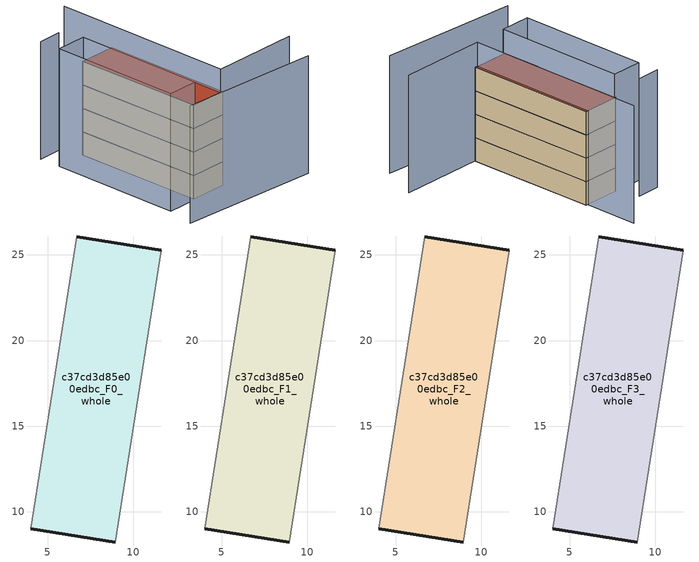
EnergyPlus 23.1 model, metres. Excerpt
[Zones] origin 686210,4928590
c37cd3d85e00edbc_F0_whole
 floor ground (EU_floor_Construction): 8.93,8.24 11.63,25.27 6.7,26.05 4.01,9.02 z0
 wall outside (EU_wall_Construction): 6.7,26.05 11.63,25.27 / 8.93,8.24 4.01,9.02 z0:3
 wall adiabatic (EU_wall_Construction): 11.63,25.27 8.93,8.24 / 4.01,9.02 6.7,26.05 z0:3
c37cd3d85e00edbc_F1_whole
 floor to c37cd3d85e00edbc_F0_whole (EU_floor_Construction): 8.93,8.24 11.63,25.27 6.7,26.05 4,9.02 z3
 wall outside (EU_wall_Construction): 6.7,26.05 11.63,25.27 / 8.93,8.24 4.01,9.02 z3:6
 wall adiabatic (EU_wall_Construction): 11.63,25.27 8.93,8.24 / 4.01,9.02 6.7,26.05 z3:6
c37cd3d85e00edbc_F2_whole
 floor to c37cd3d85e00edbc_F1_whole (EU_floor_Construction): 8.93,8.24 11.63,25.27 6.7,26.05 4,9.02 z6
 wall outside (EU_wall_Construction): 6.7,26.05 11.63,25.27 / 8.93,8.24 4.01,9.02 z6:9
 wall adiabatic (EU_wall_Construction): 11.63,25.27 8.93,8.24 / 4.01,9.02 6.7,26.05 z6:9
c37cd3d85e00edbc_F3_whole
 floor to c37cd3d85e00edbc_F2_whole (EU_floor_Construction): 8.93,8.24 11.63,25.27 6.7,26.05 4,9.02 z9
 wall outside (EU_wall_Construction): 6.7,26.05 11.63,25.27 / 8.93,8.24 4.01,9.02 z9:12
 wall adiabatic (EU_wall_Construction): 11.63,25.27 8.93,8.24 / 4.01,9.02 6.7,26.05 z9:12
 roof outside (EU_roof_Construction): 11.63,25.27 8.93,8.24 4.01,9.02 6.7,26.05 z12
shading: -1.38,5.98 16.93,1.74 / 19.96,6.38 8.51,8.28 / 8.51,8.28 12.5,32.33 / 6.25,29 3.15,29.46 / 0.01,9.53 2.85,26.68 / 2.85,26.68 6.83,26.02 / 6.83,26.02 3.98,8.87 / 3.98,8.87 0.01,9.53 z0:15
[Building]
EU S2 Campaign: North Axis=0; Terrain=City; Solar Distribution=FullExterior
[Site:Location]
Bologna: Latitude=44.5; Longitude=11.25; Time Zone=1; Elevation=37
[SizingPeriod:WeatherFileDays]
AnnualSizingPeriod: Begin Month=1; Begin Day of Month=1; End Month=12; End Day of Month=31; Day of Week for Start Day=Monday; Use Weather File Daylight Saving Period=No; Use Weather File Rain and Snow Indicators=No
[MATERIAL]
EU_InternalMass_Material: Roughness=MediumRough; Thickness=0.1; Conductivity=1; Density=1800; Specific Heat=900; Thermal Absorptance=0.9; Solar Absorptance=0.7; Visible Absorptance=0.7
[MATERIAL:NOMASS] Roughness=MediumRough; Thermal Absorptance=0.9; Solar Absorptance=0.7; Visible Absorptance=0.7
Name | Thermal Resistance
EU_wall_NoMass | 0.937881
EU_roof_NoMass | 0.548572
EU_floor_NoMass | 0.71348
[CONSTRUCTION]
EU_wall_Construction: EU_wall_NoMass
EU_roof_Construction: EU_roof_NoMass
EU_floor_Construction: EU_floor_NoMass
EU_InternalMass_Construction: EU_InternalMass_Material
[ZONE] Type=1; Multiplier=1; Ceiling Height=autocalculate; Volume=257.936; Floor Area=autocalculate; Part of Total Floor Area=Yes
c37cd3d85e00edbc_F0_whole; c37cd3d85e00edbc_F1_whole; c37cd3d85e00edbc_F2_whole; c37cd3d85e00edbc_F3_whole
[INTERNALMASS] Construction=EU_InternalMass_Construction; Surface Area=85.9787
Name | Zone or ZoneList
c37cd3d85e00edbc_F0_whole_EU_InternalMass | c37cd3d85e00edbc_F0_whole
c37cd3d85e00edbc_F1_whole_EU_InternalMass | c37cd3d85e00edbc_F1_whole
c37cd3d85e00edbc_F2_whole_EU_InternalMass | c37cd3d85e00edbc_F2_whole
c37cd3d85e00edbc_F3_whole_EU_InternalMass | c37cd3d85e00edbc_F3_whole
[OTHEREQUIPMENT] Fuel Type=Electricity; Design Level Calculation Method=Watts/Area; Power per Zone Floor Area=1; Fraction Latent=0; Fraction Radiant=0; Fraction Lost=0; Carbon Dioxide Generation Rate=0; EndUse Subcategory=EU_Step8_InternalGains
Name | Zone or ZoneList or Space or SpaceList | Schedule
EU_Step8_InternalGain_c37cd3d85e00edbc_F0_whole_f000 | c37cd3d85e00edbc_F0_whole | EU_Step8_GainSchedule_c37cd3d85e00edbc_F0_whole_f000
EU_Step8_InternalGain_c37cd3d85e00edbc_F1_whole_f000 | c37cd3d85e00edbc_F1_whole | EU_Step8_GainSchedule_c37cd3d85e00edbc_F1_whole_f000
EU_Step8_InternalGain_c37cd3d85e00edbc_F2_whole_f000 | c37cd3d85e00edbc_F2_whole | EU_Step8_GainSchedule_c37cd3d85e00edbc_F2_whole_f000
EU_Step8_InternalGain_c37cd3d85e00edbc_F3_whole_f000 | c37cd3d85e00edbc_F3_whole | EU_Step8_GainSchedule_c37cd3d85e00edbc_F3_whole_f000
[ZONEVENTILATION:DESIGNFLOWRATE] Schedule=EU_AlwaysOn; Design Flow Rate Calculation Method=AirChanges/Hour; Air Changes per Hour=0.687892; Ventilation Type=Natural; Fan Pressure Rise=0; Fan Total Efficiency=1; Constant Term Coefficient=1; Temperature Term Coefficient=0; Velocity Term Coefficient=0; Velocity Squared Term Coefficient=0; Minimum Indoor Temperature=-100; Maximum Indoor Temperature=100; Delta Temperature=-100; Minimum Outdoor Temperature=-100; Maximum Outdoor Temperature=100; Maximum Wind Speed=40
Name | Zone or ZoneList or Space or SpaceList
EU_ConstantAir_c37cd3d85e00edbc_F0_whole | c37cd3d85e00edbc_F0_whole
EU_ConstantAir_c37cd3d85e00edbc_F1_whole | c37cd3d85e00edbc_F1_whole
EU_ConstantAir_c37cd3d85e00edbc_F2_whole | c37cd3d85e00edbc_F2_whole
EU_ConstantAir_c37cd3d85e00edbc_F3_whole | c37cd3d85e00edbc_F3_whole
[HVACTEMPLATE:THERMOSTAT] Constant Heating Setpoint=20; Constant Cooling Setpoint=50
EU_HeatOnly_c37cd3d85e00edbc_F0_whole; EU_HeatOnly_c37cd3d85e00edbc_F1_whole; EU_HeatOnly_c37cd3d85e00edbc_F2_whole; EU_HeatOnly_c37cd3d85e00edbc_F3_whole
[HVACTEMPLATE:ZONE:IDEALLOADSAIRSYSTEM] System Availability Schedule=EU_AlwaysOn; Maximum Heating Supply Air Temperature=50; Minimum Cooling Supply Air Temperature=13; Maximum Heating Supply Air Humidity Ratio=0.0156; Minimum Cooling Supply Air Humidity Ratio=0.0077; Heating Limit=NoLimit; Cooling Limit=NoLimit; Heating Availability Schedule=EU_AlwaysOn; Cooling Availability Schedule=EU_CoolingOff; Dehumidification Control Type=ConstantSensibleHeatRatio; Cooling Sensible Heat Ratio=0.7; Dehumidification Setpoint=60; Humidification Control Type=None; Humidification Setpoint=30; Outdoor Air Method=None; Outdoor Air Flow Rate per Person=0.00944; Outdoor Air Flow Rate per Zone Floor Area=0; Outdoor Air Flow Rate per Zone=0; Demand Controlled Ventilation Type=None; Outdoor Air Economizer Type=NoEconomizer; Heat Recovery Type=None; Sensible Heat Recovery Effectiveness=0.7; Latent Heat Recovery Effectiveness=0.65
Name | Template Thermostat
c37cd3d85e00edbc_F0_whole | EU_HeatOnly_c37cd3d85e00edbc_F0_whole
c37cd3d85e00edbc_F1_whole | EU_HeatOnly_c37cd3d85e00edbc_F1_whole
c37cd3d85e00edbc_F2_whole | EU_HeatOnly_c37cd3d85e00edbc_F2_whole
c37cd3d85e00edbc_F3_whole | EU_HeatOnly_c37cd3d85e00edbc_F3_whole
[SIZING:ZONE] Zone Cooling Design Supply Air Temperature Input Method=SupplyAirTemperature; Zone Cooling Design Supply Air Temperature=13; Zone Heating Design Supply Air Temperature Input Method=SupplyAirTemperature; Zone Heating Design Supply Air Temperature=50; Zone Cooling Design Supply Air Humidity Ratio=0.008; Zone Heating Design Supply Air Humidity Ratio=0.008; Cooling Design Air Flow Method=DesignDay; Cooling Design Air Flow Rate=0; Cooling Minimum Air Flow per Zone Floor Area=0.000762; Cooling Minimum Air Flow=0; Cooling Minimum Air Flow Fraction=0.2; Heating Design Air Flow Method=DesignDay; Heating Design Air Flow Rate=0; Heating Maximum Air Flow per Zone Floor Area=0.002032; Heating Maximum Air Flow=0.141576; Heating Maximum Air Flow Fraction=0.3; Account for Dedicated Outdoor Air System=No; Dedicated Outdoor Air System Control Strategy=NeutralSupplyAir; Dedicated Outdoor Air Low Setpoint Temperature for Design=autosize; Dedicated Outdoor Air High Setpoint Temperature for Design=autosize; Zone Load Sizing Method=Sensible Load Only No Latent Load; Zone Latent Cooling Design Supply Air Humidity Ratio Input Method=HumidityRatioDifference; Zone Cooling Design Supply Air Humidity Ratio Difference=0.005; Zone Latent Heating Design Supply Air Humidity Ratio Input Method=HumidityRatioDifference; Zone Humidification Design Supply Air Humidity Ratio Difference=0.005
c37cd3d85e00edbc_F0_whole; c37cd3d85e00edbc_F1_whole; c37cd3d85e00edbc_F2_whole; c37cd3d85e00edbc_F3_whole
[SCHEDULE:CONSTANT]
Name | Hourly Value
EU_AlwaysOn | 1
EU_CoolingOff | 0
[SCHEDULE:FILE] Column Number=1; Rows to Skip at Top=0; Number of Hours of Data=8760; Column Separator=Comma; Interpolate to Timestep=No; Minutes per Item=60; Adjust Schedule for Daylight Savings=Yes
Name | File
EU_Step8_GainSchedule_c37cd3d85e00edbc_F0_whole_f000 | ../../schedules/c37cd3d85e00edbc/c37cd3d85e00edbc_F0_whole_f000_gain.csv
EU_Step8_GainSchedule_c37cd3d85e00edbc_F1_whole_f000 | ../../schedules/c37cd3d85e00edbc/c37cd3d85e00edbc_F1_whole_f000_gain.csv
EU_Step8_GainSchedule_c37cd3d85e00edbc_F2_whole_f000 | ../../schedules/c37cd3d85e00edbc/c37cd3d85e00edbc_F2_whole_f000_gain.csv
EU_Step8_GainSchedule_c37cd3d85e00edbc_F3_whole_f000 | ../../schedules/c37cd3d85e00edbc/c37cd3d85e00edbc_F3_whole_f000_gain.csv
